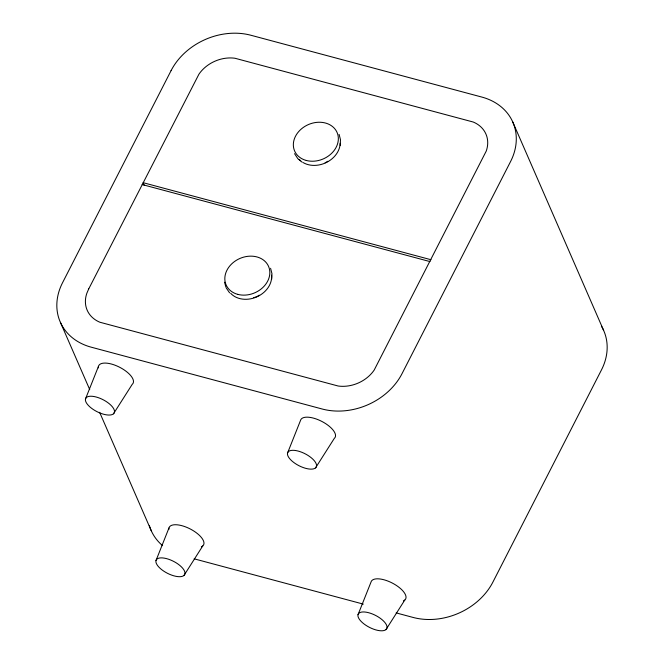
<?xml version="1.0" encoding="UTF-8"?>
<svg xmlns="http://www.w3.org/2000/svg" width="664" height="664" viewBox="0 0 664 664"><rect width="100%" height="100%" fill="white"/><g stroke="black" fill="none" stroke-linecap="round" stroke-linejoin="round"><path stroke-width="1" d="M271.676 279.287L271.958 273.651L270.58 268.289M340.2 145.383L340.483 139.747L339.105 134.385M85.49 398.956L98.463 366.379M155.982 560.607L168.947 528.029M287.545 453.039L300.51 420.461A19.297 8.092 27.1 0 1 322.272 421.648A19.297 8.092 27.1 0 1 334.299 438.398L315.533 467.904A15.994 6.706 27.1 0 1 290.583 459.687A15.994 6.706 27.1 0 1 299.896 451.586A15.994 6.706 27.1 0 1 315.533 467.904M358.029 614.69L371.002 582.112A19.297 8.092 27.1 0 1 394.233 584.112A19.297 8.092 27.1 0 1 403.405 600.887M113.486 413.813A15.994 6.706 27.1 0 0 97.84 397.504A15.994 6.706 27.1 0 0 88.528 405.604A15.994 6.706 27.1 0 0 113.486 413.813L132.244 384.315A19.297 8.092 27.1 0 0 118.715 366.794A19.297 8.092 27.1 0 0 98.372 367.889M183.969 575.472A15.994 6.706 27.1 0 0 168.332 559.154A15.994 6.706 27.1 0 0 159.02 567.255A15.994 6.706 27.1 0 0 183.969 575.472L202.736 545.966M386.025 629.555A15.994 6.706 27.1 0 0 370.387 613.237A15.994 6.706 27.1 0 0 361.067 621.346A15.994 6.706 27.1 0 0 386.025 629.555L404.783 600.057M430.994 259.732L143.084 182.666L144.295 185.447M142.129 184.534L430.031 261.599M194.137 558.822L363.299 604.107M396.142 612.897L413.058 617.429A61.76 49.908 -23.6 0 0 492.92 582.054L601.468 369.931A61.76 49.908 -23.6 0 0 601.468 326.231M302.195 162.215L297.812 158.646L294.55 153.658M229.578 292.824L226.225 287.935M512.741 121.96L603.617 330.382M60.383 322.306L89.715 389.569M99.625 412.302L151.259 530.727M224.573 282.2L225.893 287.172M162.605 545.65A61.76 49.908 -23.6 0 1 149.334 525.465M168.863 529.548A19.297 8.092 27.1 0 1 190.709 529.216A19.297 8.092 27.1 0 1 201.358 546.796M271.576 275.178A23.157 18.716 -23.6 0 1 256.777 296.899A23.157 18.716 -23.6 0 1 230.665 293.297M259.201 295.189A11.578 9.362 -23.6 0 1 257.499 296.252M256.594 296.692A11.578 9.362 -23.6 0 1 253.723 297.621M340.167 143.275A23.157 18.716 -23.6 0 1 326.937 162.207A23.157 18.716 -23.6 0 1 303.141 162.58M300.626 160.788A23.157 18.716 -23.6 0 1 299.182 159.393M327.726 161.286A11.578 9.362 -23.6 0 1 325.119 162.788M88.735 288.882L86.884 293.156A32.362 26.153 -23.6 0 0 99.866 322.231L338.167 386.016A32.362 26.153 -23.6 0 0 374.189 370.064L486.231 151.11A32.362 26.153 -23.6 0 0 473.249 122.035L234.956 58.249A32.362 26.153 -23.6 0 0 198.926 74.21L88.735 288.882M171.08 70.633L62.532 282.756A61.76 49.908 -23.6 0 0 91.308 347.206L322.181 409.007A61.76 49.908 -23.6 0 0 402.044 373.633L510.591 161.51A61.76 49.908 -23.6 0 0 481.807 97.06L250.942 35.267A61.76 49.908 -23.6 0 0 171.08 70.633M237.745 294.359A23.157 18.716 -23.6 0 0 269.758 271.012A23.157 18.716 -23.6 0 0 234.475 261.566A23.157 18.716 -23.6 0 0 237.745 294.359M306.27 160.456A23.157 18.716 -23.6 0 0 338.275 137.108A23.157 18.716 -23.6 0 0 302.991 127.662A23.157 18.716 -23.6 0 0 306.27 160.456"/></g></svg>
